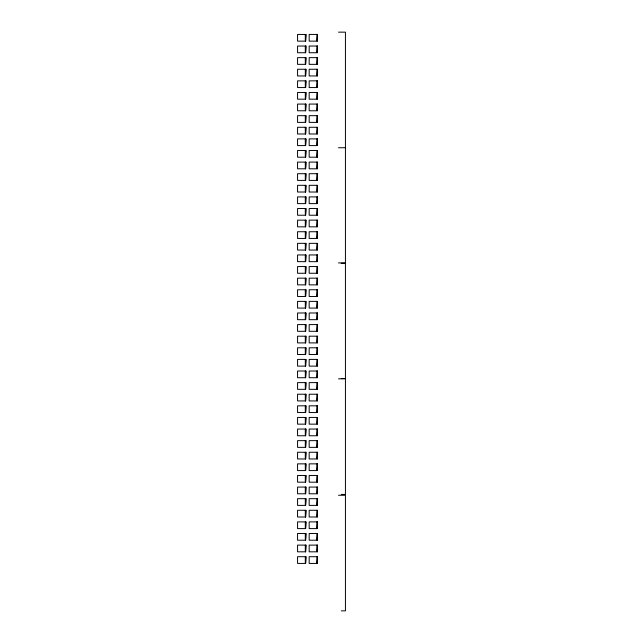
<?xml version="1.0" encoding="UTF-8"?>
<svg xmlns="http://www.w3.org/2000/svg" width="643" height="643" viewBox="0 0 643 643"><rect width="100%" height="100%" fill="white"/><g stroke="black" fill="none" stroke-linecap="round" stroke-linejoin="round"><path stroke-width="0.96" d="M338.515 32.15L345.436 32.15L345.436 378.486L341.312 378.486M338.515 147.729L345.436 147.729M338.515 262.907L345.436 262.907M341.312 263.308L345.436 263.308M338.515 378.84L345.436 378.84L345.436 494.419L341.312 494.419M338.515 495.271L345.436 495.271L345.436 610.85L341.312 610.85M305.304 34.433L297.564 34.433L297.564 41.136L305.304 41.136L305.304 34.433M305.915 34.433L305.61 41.136L305.915 34.433M316.911 34.433L309.17 34.433L309.17 41.136L316.911 41.136L316.911 34.433M317.521 34.433L317.216 41.136L317.521 34.433M305.304 46.039L297.564 46.039L297.564 52.742L305.304 52.742L305.304 46.039M305.915 46.039L305.61 52.742L305.915 46.039M316.911 46.039L309.17 46.039L309.17 52.742L316.911 52.742L316.911 46.039M317.521 46.039L317.216 52.742L317.521 46.039M305.304 57.645L297.564 57.645L297.564 64.348L305.304 64.348L305.304 57.645M305.915 57.645L305.61 64.348L305.915 57.645M316.911 57.645L309.17 57.645L309.17 64.348L316.911 64.348L316.911 57.645M317.521 57.645L317.216 64.348L317.521 57.645M305.304 69.251L297.564 69.251L297.564 75.954L305.304 75.954L305.304 69.251M305.915 69.251L305.61 75.954L305.915 69.251M316.911 69.251L309.17 69.251L309.17 75.954L316.911 75.954L316.911 69.251M317.521 69.251L317.216 75.954L317.521 69.251M305.304 80.857L297.564 80.857L297.564 87.561L305.304 87.561L305.304 80.857M305.915 80.857L305.61 87.561L305.915 80.857M316.911 80.857L309.17 80.857L309.17 87.561L316.911 87.561L316.911 80.857M317.521 80.857L317.216 87.561L317.521 80.857M305.304 92.463L297.564 92.463L297.564 99.167L305.304 99.167L305.304 92.463M305.915 92.463L305.61 99.167L305.915 92.463M316.911 92.463L309.17 92.463L309.17 99.167L316.911 99.167L316.911 92.463M317.521 92.463L317.216 99.167L317.521 92.463M305.304 104.07L297.564 104.07L297.564 110.773L305.304 110.773L305.304 104.07M305.915 104.07L305.61 110.773L305.915 104.07M316.911 104.07L309.17 104.07L309.17 110.773L316.911 110.773L316.911 104.07M317.521 104.07L317.216 110.773L317.521 104.07M305.304 115.676L297.564 115.676L297.564 122.379L305.304 122.379L305.304 115.676M305.915 115.676L305.61 122.379L305.915 115.676M316.911 115.676L309.17 115.676L309.17 122.379L316.911 122.379L316.911 115.676M317.521 115.676L317.216 122.379L317.521 115.676M305.304 127.282L297.564 127.282L297.564 133.985L305.304 133.985L305.304 127.282M305.915 127.282L305.61 133.985L305.915 127.282M316.911 127.282L309.17 127.282L309.17 133.985L316.911 133.985L316.911 127.282M317.521 127.282L317.216 133.985L317.521 127.282M305.304 138.888L297.564 138.888L297.564 145.591L305.304 145.591L305.304 138.888M305.915 138.888L305.61 145.591L305.915 138.888M316.911 138.888L309.17 138.888L309.17 145.591L316.911 145.591L316.911 138.888M317.521 138.888L317.216 145.591L317.521 138.888M305.304 150.494L297.564 150.494L297.564 157.197L305.304 157.197L305.304 150.494M305.915 150.494L305.61 157.197L305.915 150.494M316.911 150.494L309.17 150.494L309.17 157.197L316.911 157.197L316.911 150.494M317.521 150.494L317.216 157.197L317.521 150.494M305.304 162.1L297.564 162.1L297.564 168.804L305.304 168.804L305.304 162.1M305.915 162.1L305.61 168.804L305.915 162.1M316.911 162.1L309.17 162.1L309.17 168.804L316.911 168.804L316.911 162.1M317.521 162.1L317.216 168.804L317.521 162.1M305.304 173.706L297.564 173.706L297.564 180.41L305.304 180.41L305.304 173.706M305.915 173.706L305.61 180.41L305.915 173.706M316.911 173.706L309.17 173.706L309.17 180.41L316.911 180.41L316.911 173.706M317.521 173.706L317.216 180.41L317.521 173.706M305.304 185.313L297.564 185.313L297.564 192.016L305.304 192.016L305.304 185.313M305.915 185.313L305.61 192.016L305.915 185.313M316.911 185.313L309.17 185.313L309.17 192.016L316.911 192.016L316.911 185.313M317.521 185.313L317.216 192.016L317.521 185.313M305.304 196.919L297.564 196.919L297.564 203.622L305.304 203.622L305.304 196.919M305.915 196.919L305.61 203.622L305.915 196.919M316.911 196.919L309.17 196.919L309.17 203.622L316.911 203.622L316.911 196.919M317.521 196.919L317.216 203.622L317.521 196.919M305.304 208.525L297.564 208.525L297.564 215.228L305.304 215.228L305.304 208.525M305.915 208.525L305.61 215.228L305.915 208.525M316.911 208.525L309.17 208.525L309.17 215.228L316.911 215.228L316.911 208.525M317.521 208.525L317.216 215.228L317.521 208.525M305.304 220.131L297.564 220.131L297.564 226.834L305.304 226.834L305.304 220.131M305.915 220.131L305.61 226.834L305.915 220.131M316.911 220.131L309.17 220.131L309.17 226.834L316.911 226.834L316.911 220.131M317.521 220.131L317.216 226.834L317.521 220.131M305.304 231.737L297.564 231.737L297.564 238.44L305.304 238.44L305.304 231.737M305.915 231.737L305.61 238.44L305.915 231.737M316.911 231.737L309.17 231.737L309.17 238.44L316.911 238.44L316.911 231.737M317.521 231.737L317.216 238.44L317.521 231.737M305.304 243.343L297.564 243.343L297.564 250.047L305.304 250.047L305.304 243.343M305.915 243.343L305.61 250.047L305.915 243.343M316.911 243.343L309.17 243.343L309.17 250.047L316.911 250.047L316.911 243.343M317.521 243.343L317.216 250.047L317.521 243.343M305.304 254.949L297.564 254.949L297.564 261.653L305.304 261.653L305.304 254.949M305.915 254.949L305.61 261.653L305.915 254.949M316.911 254.949L309.17 254.949L309.17 261.653L316.911 261.653L316.911 254.949M317.521 254.949L317.216 261.653L317.521 254.949M305.304 266.556L297.564 266.556L297.564 273.259L305.304 273.259L305.304 266.556M305.915 266.556L305.61 273.259L305.915 266.556M316.911 266.556L309.17 266.556L309.17 273.259L316.911 273.259L316.911 266.556M317.521 266.556L317.216 273.259L317.521 266.556M305.304 278.162L297.564 278.162L297.564 284.865L305.304 284.865L305.304 278.162M305.915 278.162L305.61 284.865L305.915 278.162M316.911 278.162L309.17 278.162L309.17 284.865L316.911 284.865L316.911 278.162M317.521 278.162L317.216 284.865L317.521 278.162M305.304 289.768L297.564 289.768L297.564 296.471L305.304 296.471L305.304 289.768M305.915 289.768L305.61 296.471L305.915 289.768M316.911 289.768L309.17 289.768L309.17 296.471L316.911 296.471L316.911 289.768M317.521 289.768L317.216 296.471L317.521 289.768M305.304 301.374L297.564 301.374L297.564 308.077L305.304 308.077L305.304 301.374M305.915 301.374L305.61 308.077L305.915 301.374M316.911 301.374L309.17 301.374L309.17 308.077L316.911 308.077L316.911 301.374M317.521 301.374L317.216 308.077L317.521 301.374M305.304 312.98L297.564 312.98L297.564 319.684L305.304 319.684L305.304 312.98M305.915 312.98L305.61 319.684L305.915 312.98M316.911 312.98L309.17 312.98L309.17 319.684L316.911 319.684L316.911 312.98M317.521 312.98L317.216 319.684L317.521 312.98M305.304 324.586L297.564 324.586L297.564 331.298L305.304 331.298L305.304 324.586M305.915 324.586L305.61 331.298L305.915 324.586M316.911 324.586L309.17 324.586L309.17 331.298L316.911 331.298L316.911 324.586M317.521 324.586L317.216 331.298L317.521 324.586M305.304 336.193L297.564 336.193L297.564 342.904L305.304 342.904L305.304 336.193M305.915 336.193L305.61 342.904L305.915 336.193M316.911 336.193L309.17 336.193L309.17 342.904L316.911 342.904L316.911 336.193M317.521 336.193L317.216 342.904L317.521 336.193M305.304 347.799L297.564 347.799L297.564 354.51L305.304 354.51L305.304 347.799M305.915 347.799L305.61 354.51L305.915 347.799M316.911 347.799L309.17 347.799L309.17 354.51L316.911 354.51L316.911 347.799M317.521 347.799L317.216 354.51L317.521 347.799M305.304 359.405L297.564 359.405L297.564 366.116L305.304 366.116L305.304 359.405M305.915 359.405L305.61 366.116L305.915 359.405M316.911 359.405L309.17 359.405L309.17 366.116L316.911 366.116L316.911 359.405M317.521 359.405L317.216 366.116L317.521 359.405M305.304 371.011L297.564 371.011L297.564 377.722L305.304 377.722L305.304 371.011M305.915 371.011L305.61 377.722L305.915 371.011M316.911 371.011L309.17 371.011L309.17 377.722L316.911 377.722L316.911 371.011M317.521 371.011L317.216 377.722L317.521 371.011M305.304 382.617L297.564 382.617L297.564 389.328L305.304 389.328L305.304 382.617M305.915 382.617L305.61 389.328L305.915 382.617M316.911 382.617L309.17 382.617L309.17 389.328L316.911 389.328L316.911 382.617M317.521 382.617L317.216 389.328L317.521 382.617M305.304 394.223L297.564 394.223L297.564 400.935L305.304 400.935L305.304 394.223M305.915 394.223L305.61 400.935L305.915 394.223M316.911 394.223L309.17 394.223L309.17 400.935L316.911 400.935L316.911 394.223M317.521 394.223L317.216 400.935L317.521 394.223M305.304 405.829L297.564 405.829L297.564 412.541L305.304 412.541L305.304 405.829M305.915 405.829L305.61 412.541L305.915 405.829M316.911 405.829L309.17 405.829L309.17 412.541L316.911 412.541L316.911 405.829M317.521 405.829L317.216 412.541L317.521 405.829M305.304 417.436L297.564 417.436L297.564 424.147L305.304 424.147L305.304 417.436M305.915 417.436L305.61 424.147L305.915 417.436M316.911 417.436L309.17 417.436L309.17 424.147L316.911 424.147L316.911 417.436M317.521 417.436L317.216 424.147L317.521 417.436M305.304 429.042L297.564 429.042L297.564 435.753L305.304 435.753L305.304 429.042M305.915 429.042L305.61 435.753L305.915 429.042M316.911 429.042L309.17 429.042L309.17 435.753L316.911 435.753L316.911 429.042M317.521 429.042L317.216 435.753L317.521 429.042M305.304 440.648L297.564 440.648L297.564 447.359L305.304 447.359L305.304 440.648M305.915 440.648L305.61 447.359L305.915 440.648M316.911 440.648L309.17 440.648L309.17 447.359L316.911 447.359L316.911 440.648M317.521 440.648L317.216 447.359L317.521 440.648M305.304 452.254L297.564 452.254L297.564 458.965L305.304 458.965L305.304 452.254M305.915 452.254L305.61 458.965L305.915 452.254M316.911 452.254L309.17 452.254L309.17 458.965L316.911 458.965L316.911 452.254M317.521 452.254L317.216 458.965L317.521 452.254M305.304 463.86L297.564 463.86L297.564 470.572L305.304 470.572L305.304 463.86M305.915 463.86L305.61 470.572L305.915 463.86M316.911 463.86L309.17 463.86L309.17 470.572L316.911 470.572L316.911 463.86M317.521 463.86L317.216 470.572L317.521 463.86M305.304 475.466L297.564 475.466L297.564 482.178L305.304 482.178L305.304 475.466M305.915 475.466L305.61 482.178L305.915 475.466M316.911 475.466L309.17 475.466L309.17 482.178L316.911 482.178L316.911 475.466M317.521 475.466L317.216 482.178L317.521 475.466M305.304 487.072L297.564 487.072L297.564 493.784L305.304 493.784L305.304 487.072M305.915 487.072L305.61 493.784L305.915 487.072M316.911 487.072L309.17 487.072L309.17 493.784L316.911 493.784L316.911 487.072M317.521 487.072L317.216 493.784L317.521 487.072M305.304 498.679L297.564 498.679L297.564 505.39L305.304 505.39L305.304 498.679M305.915 498.679L305.61 505.39L305.915 498.679M316.911 498.679L309.17 498.679L309.17 505.39L316.911 505.39L316.911 498.679M317.521 498.679L317.216 505.39L317.521 498.679M305.304 510.285L297.564 510.285L297.564 516.996L305.304 516.996L305.304 510.285M305.915 510.285L305.61 516.996L305.915 510.285M316.911 510.285L309.17 510.285L309.17 516.996L316.911 516.996L316.911 510.285M317.521 510.285L317.216 516.996L317.521 510.285M305.304 521.891L297.564 521.891L297.564 528.602L305.304 528.602L305.304 521.891M305.915 521.891L305.61 528.602L305.915 521.891M316.911 521.891L309.17 521.891L309.17 528.602L316.911 528.602L316.911 521.891M317.521 521.891L317.216 528.602L317.521 521.891M305.304 533.497L297.564 533.497L297.564 540.208L305.304 540.208L305.304 533.497M305.915 533.497L305.61 540.208L305.915 533.497M316.911 533.497L309.17 533.497L309.17 540.208L316.911 540.208L316.911 533.497M317.521 533.497L317.216 540.208L317.521 533.497M305.304 545.103L297.564 545.103L297.564 551.815L305.304 551.815L305.304 545.103M305.915 545.103L305.61 551.815L305.915 545.103M316.911 545.103L309.17 545.103L309.17 551.815L316.911 551.815L316.911 545.103M317.521 545.103L317.216 551.815L317.521 545.103M305.304 556.709L297.564 556.709L297.564 563.421L305.304 563.421L305.304 556.709M305.915 556.709L305.61 563.421L305.915 556.709M316.911 556.709L309.17 556.709L309.17 563.421L316.911 563.421L316.911 556.709M317.521 556.709L317.216 563.421L317.521 556.709"/></g></svg>
